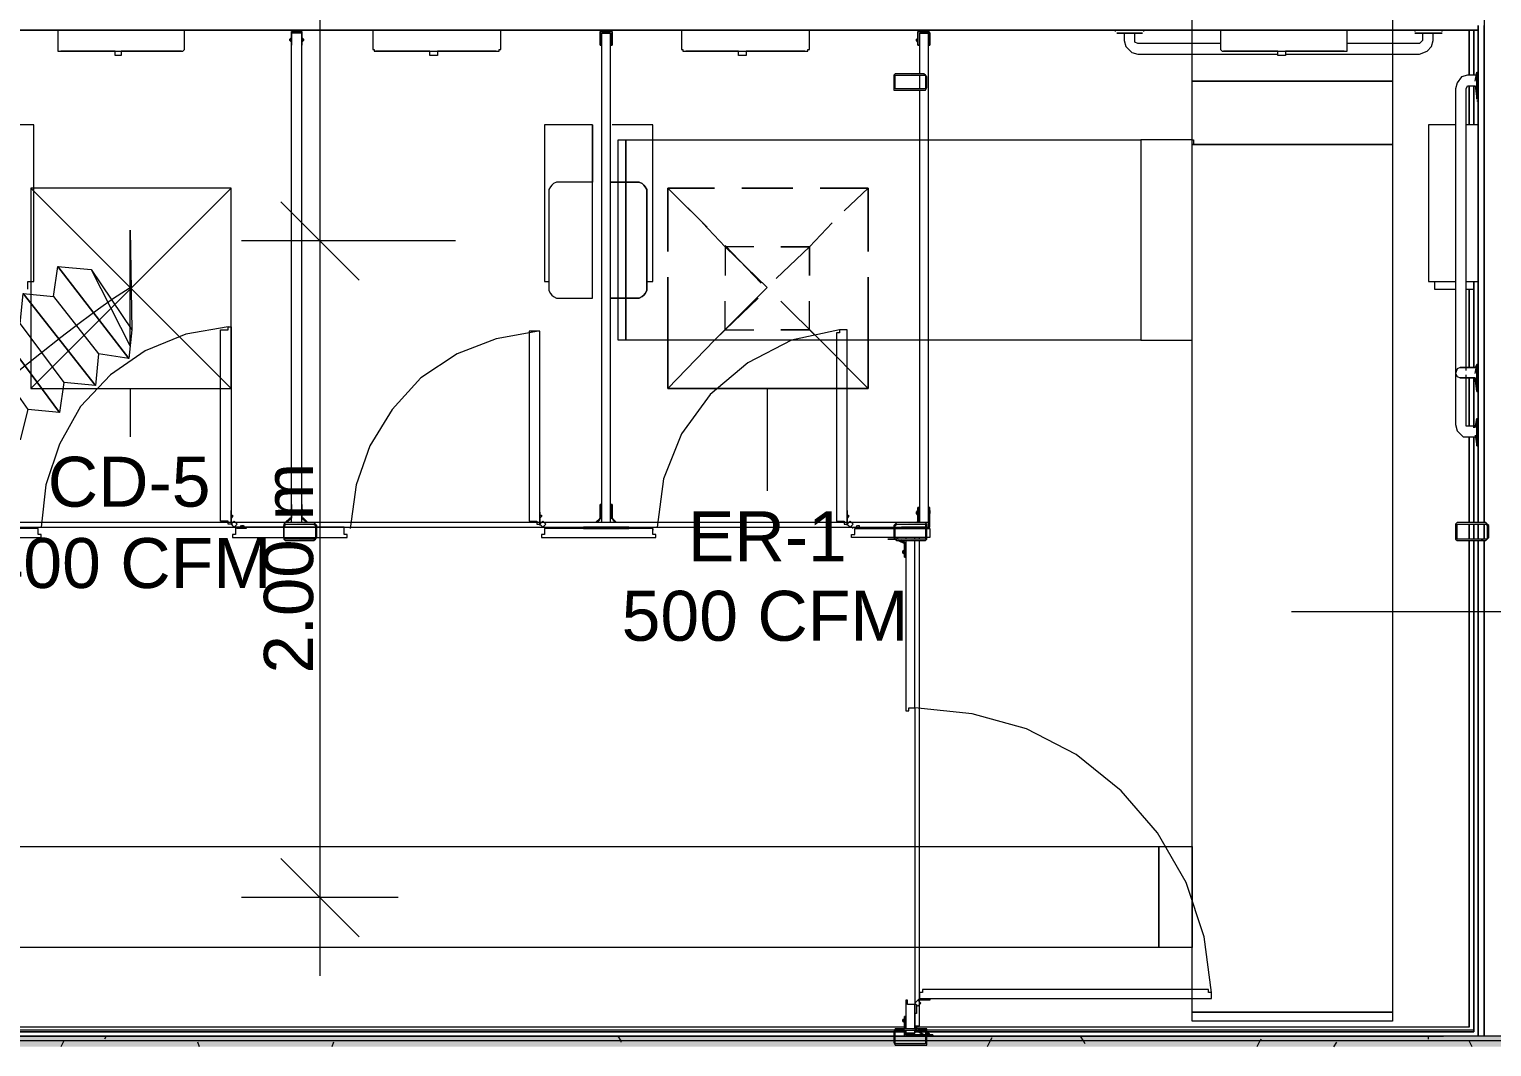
# Model space of a CAD drawing. Header units: metres. Extents: x -2 to 207, y -8 to 52.
# Drawn here: x 35.246 to 39.695, y 25.696 to 28.791 of the extents above; entities that cross this region are included whole.
import ezdxf

# ---------------------------------------------------------------- set-up
doc = ezdxf.new("R2010")
doc.units = ezdxf.units.M
doc.layers.add('HVAC - Ductos', color=5, linetype='Continuous', lineweight=0)
doc.layers.add('PDF_Text', color=7, linetype='Continuous', lineweight=0)
doc.layers.add('PDF_Geometry', color=7, linetype='Continuous', lineweight=0, true_color=0xaaaaaa)
doc.layers.add('PDF_Solid Fills', color=7, linetype='Continuous', lineweight=0, true_color=0xffffff)
doc.styles.add('PDF Helvetica', font='')
doc.styles.get('PDF Helvetica').set_extended_font_data('Helvetica')

msp = doc.modelspace()

# ---------------------------------------------------------------- hatches: boundary and pattern name
at = {"layer": 'PDF_Solid Fills', "lineweight": 0, "transparency": 33554559}
h = msp.add_hatch(color=256, dxfattribs=at)
h.paths.add_polyline_path([(37.9724, 28.6466), (37.9724, 28.6146), (37.977, 28.6466)])
h.paths.add_polyline_path([(37.8808, 28.61), (37.9677, 28.6054), (37.9679, 28.6054), (37.9679, 28.61)])
h.paths.add_polyline_path([(37.9679, 28.6512), (37.9679, 28.6558), (37.8808, 28.6558)])
h.paths.add_polyline_path([(37.8808, 28.6466), (37.8762, 28.6466), (37.8762, 28.6146)])
h = msp.add_hatch(color=256, dxfattribs=at)
h.paths.add_polyline_path([(36.1169, 27.2813), (36.1169, 27.2446), (36.1214, 27.2813)])
h.paths.add_polyline_path([(36.1123, 27.2859), (36.1123, 27.2904), (36.0252, 27.2904)])
h.paths.add_polyline_path([(36.0252, 27.2401), (36.1123, 27.2355), (36.1123, 27.2401)])
h = msp.add_hatch(color=256, dxfattribs=at)
h.paths.add_polyline_path([(37.9724, 27.2813), (37.9724, 27.2446), (37.977, 27.2813)])
h.paths.add_polyline_path([(37.9724, 27.2859), (37.9724, 27.2904), (37.8854, 27.2904)])
h.paths.add_polyline_path([(37.8854, 27.2401), (37.9724, 27.2355), (37.9724, 27.2401)])
h.paths.add_polyline_path([(37.8808, 27.2813), (37.8762, 27.2813), (37.8762, 27.2446)])
h = msp.add_hatch(color=256, dxfattribs=at)
h.paths.add_polyline_path([(39.5898, 27.2401), (39.6769, 27.2355), (39.6769, 27.2401)])
h.paths.add_polyline_path([(39.6769, 27.2859), (39.6769, 27.2904), (39.5898, 27.2904)])
h.paths.add_polyline_path([(39.686, 27.2813), (39.6815, 27.2813), (39.6815, 27.2446), (39.686, 27.2808)])
h.paths.add_polyline_path([(39.5898, 27.2813), (39.5852, 27.2813), (39.5852, 27.2446)])
h = msp.add_hatch(color=256, dxfattribs=at)
h.paths.add_polyline_path([(37.8762, 25.7144), (37.8762, 25.7281), (34.7332, 25.7281), (34.7332, 25.7144)])
h.paths.add_polyline_path([(40.4649, 25.7144), (40.4649, 25.7281), (40.1213, 25.7281), (40.1213, 25.7144)])
h.paths.add_polyline_path([(39.8922, 25.7144), (39.8922, 25.7281), (37.977, 25.7281), (37.977, 25.7144)])
h.paths.add_polyline_path([(37.9724, 25.7144), (37.9724, 25.7281), (37.8808, 25.7281), (37.8808, 25.7144)])
h = msp.add_hatch(color=256, dxfattribs=at)
h.paths.add_polyline_path([(40.2679, 25.7144), (40.2679, 25.696), (40.4649, 25.696), (40.4649, 25.7144)])
h.paths.add_polyline_path([(37.8808, 25.7144), (37.8762, 25.7098), (37.8762, 25.7144), (34.7469, 25.7144), (34.7469, 25.696), (39.8922, 25.696), (39.8922, 25.7144), (37.977, 25.7144), (37.9724, 25.7098), (37.9724, 25.7144)])
h.paths.add_polyline_path([(40.1213, 25.7144), (40.1213, 25.696), (40.2633, 25.696), (40.2633, 25.7144)])
h = msp.add_hatch(color=256, dxfattribs=at)
h.paths.add_polyline_path([(37.9724, 25.7418), (37.9724, 25.7098), (37.977, 25.7418)])
h.paths.add_polyline_path([(37.9724, 25.7464), (37.9724, 25.751), (37.8854, 25.751)])
h.paths.add_polyline_path([(37.8854, 25.7052), (37.9724, 25.7006), (37.9724, 25.7052)])
h.paths.add_polyline_path([(37.8808, 25.7418), (37.8762, 25.7418), (37.8762, 25.7098)])

# ---------------------------------------------------------------- linework, layer by layer
at = {"layer": 'HVAC - Ductos', "lineweight": 0}
for points in [[(38.7834, 28.6328), (38.7834, 32.7289), (39.3928, 32.7289), (39.3928, 28.6328)], [(37.0607, 28.4542), (37.0607, 27.8448), (37.0378, 27.8448), (37.0378, 28.4542)], [(38.6277, 27.8448), (37.0607, 27.8448), (37.0607, 28.4542), (38.6277, 28.4542)], [(39.3928, 28.4404), (39.3928, 25.8014), (38.7834, 25.8014), (38.7834, 28.4404)], [(35.8603, 27.6982), (35.8603, 28.3076), (35.2509, 28.3076), (35.2509, 27.6982)], [(37.5693, 28.3076), (37.4135, 28.3076)], [(37.189, 28.0372), (37.189, 27.8448)], [(37.7984, 27.8448), (37.7984, 28.0372)], [(38.6826, 25.9984), (31.9383, 25.9984), (31.9383, 26.3054), (38.6826, 26.3054)], [(38.7834, 25.9984), (38.6826, 25.9984), (38.6826, 26.3054), (38.7834, 26.3054)], [(38.7834, 25.8014), (39.3928, 25.8014), (39.3928, 25.7739), (38.7834, 25.7739)]]:
    msp.add_lwpolyline(points, close=True, dxfattribs=at)
for points in [[(36.1306, 32.6052), (36.1306, 30.351), (36.1306, 28.1472), (36.1306, 25.9114)], [(38.7834, 28.4542), (38.6277, 28.4542), (38.6277, 27.8448), (38.7834, 27.8448), (38.7834, 28.4404), (38.7834, 28.6328), (39.3928, 28.6328), (39.3928, 28.4404), (38.7834, 28.4404)], [(38.7834, 28.4542), (38.788, 28.4542), (38.788, 28.4404)], [(35.2509, 27.6982), (35.8603, 28.3076)], [(35.2509, 28.3076), (35.8603, 27.6982)], [(37.2577, 28.2388), (37.189, 28.3076), (37.189, 28.1152), (37.189, 28.3076), (37.331, 28.3076), (37.189, 28.3076), (37.3081, 28.1885)], [(37.725, 28.2388), (37.7984, 28.3076), (37.7984, 28.1152), (37.7984, 28.3076), (37.6518, 28.3076), (37.7984, 28.3076)], [(36.2497, 28.0281), (36.1306, 28.1472), (36.0115, 28.2663)], [(35.4342, 28.0602), (35.5534, 27.8265), (35.5534, 28.1793), (35.5579, 27.8769), (35.5488, 27.7899), (35.3334, 28.0693), (35.4342, 28.0602), (35.5579, 27.8769)], [(37.2944, 28.2022), (37.3631, 28.1288), (37.3631, 28.0418)], [(37.6884, 28.2022), (37.6197, 28.1288), (37.6197, 28.0418)], [(36.543, 28.1472), (36.1306, 28.1472), (35.8923, 28.1472)], [(37.3631, 28.1334), (37.4731, 28.019)], [(37.4501, 28.1288), (37.3631, 28.1288)], [(37.6197, 28.1288), (37.5326, 28.1288)], [(35.3197, 27.9777), (35.3334, 28.0693), (35.5488, 27.7899), (35.4572, 27.8036), (35.448, 27.7074), (35.228, 27.9868), (35.3197, 27.9777), (35.4572, 27.8036)], [(34.8065, 27.5104), (34.8386, 27.5287), (34.8982, 27.5608), (34.9074, 27.5654), (34.9852, 27.6066), (35.0585, 27.6524), (35.1364, 27.6982), (35.2097, 27.7486), (35.2784, 27.8036), (35.3425, 27.8539), (35.4021, 27.8998), (35.4572, 27.941), (35.5029, 27.9731), (35.5396, 27.996), (35.5534, 28.0052)], [(35.2189, 27.8952), (35.228, 27.9868), (35.448, 27.7074), (35.3517, 27.7165), (35.338, 27.6249), (35.1272, 27.909), (35.2189, 27.8952), (35.3517, 27.7165)], [(37.4914, 28.0052), (37.331, 27.8448), (37.3631, 27.8769), (37.3631, 27.9639)], [(37.5326, 27.9639), (37.6518, 27.8448), (37.6197, 27.8769), (37.5326, 27.8769)], [(37.6197, 27.8769), (37.6197, 27.9639)], [(35.1135, 27.8173), (35.1272, 27.909), (35.338, 27.6249), (35.2418, 27.6341), (35.2189, 27.5424), (35.0264, 27.8403), (35.1135, 27.8173), (35.2418, 27.6341)], [(37.3631, 27.8769), (37.4501, 27.8769)], [(37.331, 27.8448), (37.189, 27.6982), (37.189, 27.8448), (37.189, 27.6982), (37.7984, 27.6982), (37.7984, 27.8448), (37.7984, 27.6982)], [(37.6518, 27.8448), (37.7984, 27.6982), (37.189, 27.6982)], [(35.5534, 27.6982), (35.5534, 27.5516)], [(37.4914, 27.6982), (37.4914, 27.3866)], [(39.0858, 27.0201), (39.8693, 27.0201)], [(36.2497, 26.0305), (36.1306, 26.1496), (36.0115, 26.2688)], [(36.3689, 26.1496), (36.1306, 26.1496), (35.8923, 26.1496)]]:
    msp.add_lwpolyline(points, dxfattribs=at)
at = {"layer": 'PDF_Geometry', "lineweight": 0}
for points in [[(39.6539, 32.6969), (39.7639, 32.6969), (39.7639, 25.7281), (39.6539, 25.7281), (39.6539, 27.2355), (39.6539, 25.7281), (39.6539, 27.2355), (39.6539, 25.7281)], [(39.6723, 32.6969), (39.6723, 27.2904), (39.6723, 28.8024)], [(37.8762, 25.7281), (34.7332, 25.7281), (29.5651, 25.7281), (29.5651, 32.0508)], [(31.2419, 28.8024), (31.2419, 28.7886), (34.1421, 28.7886), (39.6539, 28.7886), (34.1605, 28.7886), (34.1605, 27.1301), (33.9726, 27.1301)], [(39.6539, 28.8024), (39.6539, 27.2904), (39.6539, 27.5287), (39.6539, 27.2904), (39.6539, 28.7886), (34.1605, 28.7886), (34.1421, 28.7886), (39.6539, 28.7886), (39.6539, 28.8024)], [(35.7091, 28.7245), (35.7137, 28.7245), (35.7183, 28.7291), (35.7183, 28.7337), (35.7183, 28.7886), (35.3334, 28.7886), (35.3334, 28.7337), (35.3334, 28.7291), (35.3334, 28.7245), (35.338, 28.7245), (35.3425, 28.7245)], [(36.0436, 27.2904), (36.0436, 28.7795), (36.0436, 28.784), (36.0756, 28.784), (36.0756, 28.7795), (36.0756, 28.7429), (36.0756, 28.7795), (36.0756, 28.784), (36.071, 28.784), (36.0481, 28.784), (36.0436, 28.784), (36.0436, 28.7795), (36.0436, 28.7429), (36.0436, 28.7795), (36.0436, 28.784)], [(36.0756, 27.2904), (36.0756, 28.7795), (36.0436, 28.7795), (36.0436, 28.784), (36.0756, 28.784), (36.0756, 28.7795), (36.0756, 28.7429), (36.0756, 28.7795), (36.0756, 28.784), (36.071, 28.784), (36.0481, 28.784)], [(36.6667, 28.7245), (36.6712, 28.7245), (36.6758, 28.7245), (36.6758, 28.7291), (36.6804, 28.7291), (36.6804, 28.7337), (36.6804, 28.7886), (36.291, 28.7886), (36.291, 28.7337), (36.291, 28.7291), (36.2956, 28.7291), (36.2956, 28.7245), (36.3001, 28.7245)], [(37.6059, 28.7245), (37.6105, 28.7245), (37.6151, 28.7245), (37.6151, 28.7291), (37.6197, 28.7291), (37.6197, 28.7337), (37.6197, 28.7886), (37.2302, 28.7886), (37.2302, 28.7337), (37.2302, 28.7291), (37.2348, 28.7291), (37.2348, 28.7245), (37.2394, 28.7245), (37.244, 28.7245)], [(38.5543, 28.7886), (38.5497, 28.7886), (38.5497, 28.784)], [(38.6277, 28.7886), (38.6368, 28.7886), (38.6277, 28.7886), (38.6139, 28.7886), (38.591, 28.7886), (38.5727, 28.7886), (38.5543, 28.7886), (38.5497, 28.7886)], [(38.6368, 28.784), (38.6368, 28.7886)], [(39.2461, 28.7245), (39.2507, 28.7245), (39.2553, 28.7245), (39.2553, 28.7291), (39.2553, 28.7337), (39.2553, 28.7886), (38.8705, 28.7886), (38.8705, 28.7337), (38.8705, 28.7291), (38.875, 28.7245), (38.8796, 28.7245)], [(39.4661, 28.7886), (39.4615, 28.7886), (39.4615, 28.784)], [(39.5394, 28.7886), (39.544, 28.7886), (39.5394, 28.7886), (39.521, 28.7886), (39.5028, 28.7886), (39.4798, 28.7886), (39.4661, 28.7886), (39.4615, 28.7886)], [(39.544, 28.784), (39.544, 28.7886)], [(39.6402, 28.7886), (39.6402, 28.6512)], [(39.6402, 28.7886), (39.6402, 28.6512)], [(39.6402, 28.7886), (39.6402, 28.6512)], [(39.6402, 28.7886), (39.6402, 28.6512)], [(39.6402, 28.7886), (39.6402, 28.6512)], [(39.6402, 28.7886), (39.6402, 28.6512)], [(39.6402, 28.7886), (39.6402, 28.6512)], [(39.6402, 28.7886), (39.6402, 28.6512)], [(39.6402, 28.6512), (39.6402, 28.7886)], [(39.6402, 28.6512), (39.6402, 28.7886)], [(36.039, 28.7612), (36.039, 28.7566), (36.039, 28.7612)], [(36.039, 28.7612), (36.039, 28.7566), (36.039, 28.7612)], [(36.0802, 28.7566), (36.0802, 28.7612), (36.0802, 28.7566)], [(36.0802, 28.7566), (36.0802, 28.7612), (36.0802, 28.7566)], [(36.9828, 28.7612), (36.9828, 28.7566), (36.9828, 28.7612)], [(36.9828, 28.7612), (36.9828, 28.7566), (36.9828, 28.7612)], [(37.0149, 27.2904), (37.0149, 28.7795), (36.9874, 28.7795), (36.9874, 27.2904)], [(37.0195, 28.7566), (37.0195, 28.7612), (37.0195, 28.7566)], [(37.0195, 28.7566), (37.0195, 28.7612), (37.0195, 28.7566)], [(37.945, 28.7612), (37.945, 28.7566), (37.945, 28.7612)], [(37.945, 28.7612), (37.945, 28.7566), (37.945, 28.7612)], [(37.9816, 27.2813), (37.9816, 28.7795), (37.9541, 28.7795), (37.9541, 28.6558)], [(37.9862, 28.7566), (37.9862, 28.7612), (37.9862, 28.7566)], [(37.9862, 28.7566), (37.9862, 28.7612), (37.9862, 28.7566)], [(38.5819, 28.7795), (38.5543, 28.7795)], [(38.6047, 28.7795), (38.6323, 28.7795), (38.6277, 28.7795), (38.6093, 28.7795), (38.5864, 28.7795), (38.5681, 28.7795), (38.5543, 28.7795), (38.5589, 28.7795), (38.5773, 28.7795), (38.5956, 28.7795), (38.6185, 28.7795), (38.6323, 28.7795)], [(38.5773, 28.7795), (38.5773, 28.7566), (38.5819, 28.7383), (38.6001, 28.7199), (38.6185, 28.7153), (39.0446, 28.7153)], [(38.8705, 28.7474), (38.6185, 28.7474), (38.6093, 28.752), (38.6093, 28.7566), (38.6093, 28.7795)], [(39.0675, 28.7153), (39.4752, 28.7153), (39.4982, 28.7245), (39.5119, 28.7383), (39.5165, 28.7566), (39.5165, 28.7795)], [(39.4844, 28.7795), (39.4844, 28.7566), (39.4798, 28.752), (39.4752, 28.7474), (39.2553, 28.7474)], [(39.489, 28.7795), (39.4615, 28.7795)], [(39.5119, 28.7795), (39.544, 28.7795), (39.5348, 28.7795), (39.521, 28.7795), (39.4982, 28.7795), (39.4752, 28.7795), (39.4661, 28.7795), (39.4615, 28.7795), (39.4661, 28.7795), (39.4844, 28.7795), (39.5074, 28.7795), (39.5256, 28.7795), (39.5394, 28.7795), (39.544, 28.7795)], [(35.4572, 28.7245), (35.3425, 28.7245), (35.7091, 28.7245), (35.5762, 28.7245)], [(35.5075, 28.7245), (35.4572, 28.7245), (35.5075, 28.7245)], [(35.5258, 28.7245), (35.5258, 28.7108), (35.5075, 28.7108), (35.5075, 28.7245)], [(36.4147, 28.7245), (36.3001, 28.7245), (36.6667, 28.7245), (36.5384, 28.7245)], [(36.4651, 28.7245), (36.4147, 28.7245), (36.4651, 28.7245)], [(36.488, 28.7245), (36.488, 28.7108), (36.4651, 28.7108), (36.4651, 28.7245)], [(37.3585, 28.7245), (37.244, 28.7245), (37.6059, 28.7245), (37.4777, 28.7245)], [(37.4043, 28.7245), (37.3585, 28.7245), (37.4043, 28.7245)], [(37.4272, 28.7245), (37.4272, 28.7108), (37.4043, 28.7108), (37.4043, 28.7245)], [(38.9942, 28.7245), (38.8796, 28.7245), (39.2461, 28.7245), (39.1179, 28.7245)], [(39.0446, 28.7245), (38.9942, 28.7245), (39.0446, 28.7245)], [(39.0675, 28.7245), (39.0675, 28.7108), (39.0446, 28.7108), (39.0446, 28.7245)], [(37.9541, 28.6512), (37.9541, 28.61)], [(39.6494, 28.6512), (39.6218, 28.6512), (39.6036, 28.6466), (39.5898, 28.6283), (39.5852, 28.61), (39.5852, 27.5882), (39.5898, 27.5699), (39.6081, 27.5516), (39.6218, 27.5516), (39.6494, 27.5516)], [(39.6173, 27.7532), (39.6173, 27.7577), (39.6173, 28.61), (39.6218, 28.6192), (39.6448, 28.6192), (39.6494, 28.5779), (39.6494, 28.5825), (39.6494, 28.6008), (39.6494, 28.6237), (39.6494, 28.642), (39.6494, 28.6558), (39.6494, 28.6604), (39.6494, 28.6512), (39.6494, 28.6374), (39.6494, 28.6146), (39.6494, 28.5916), (39.6494, 28.5779)], [(39.6448, 28.6328), (39.6494, 28.6604), (39.6539, 28.6604), (39.6539, 28.6558)], [(39.6539, 28.5825), (39.6539, 28.5733), (39.6539, 28.5825), (39.6539, 28.5962), (39.6539, 28.6192), (39.6539, 28.6374), (39.6539, 28.6558), (39.6539, 28.6604)], [(39.6402, 28.6192), (39.6402, 28.5)], [(39.6402, 28.6192), (39.6402, 28.5)], [(39.6402, 28.6192), (39.6402, 28.5)], [(39.6402, 28.6192), (39.6402, 28.5)], [(39.6402, 28.6192), (39.6402, 28.5)], [(39.6402, 28.6192), (39.6402, 28.5)], [(39.6402, 28.6192), (39.6402, 28.5)], [(39.6402, 28.6192), (39.6402, 28.5)], [(39.6402, 28.5), (39.6402, 28.6192)], [(39.6402, 28.5), (39.6402, 28.6192)], [(37.9541, 28.6054), (37.9541, 27.2904)], [(39.6494, 28.5733), (39.6539, 28.5733)], [(35.2418, 28.0006), (35.2418, 28.0235), (35.2463, 28.0235), (35.2509, 28.0235), (35.2555, 28.0235), (35.2601, 28.0235), (35.2601, 28.5), (35.2555, 28.5), (35.2509, 28.5), (35.2463, 28.5), (35.1959, 28.5), (35.1731, 28.5), (35.1547, 28.5), (35.1364, 28.5)], [(36.9599, 28.0235), (36.9599, 28.5), (36.9507, 28.5), (36.937, 28.5), (36.9141, 28.5), (36.8958, 28.5), (36.8728, 28.5), (36.8225, 28.5), (36.8179, 28.5), (36.8133, 28.5), (36.8133, 28.0235), (36.8179, 28.0235), (36.8225, 28.0235), (36.8271, 28.0235), (36.8271, 28.0006)], [(36.9599, 28.5), (36.9599, 28.3259)], [(37.1248, 28.0006), (37.1248, 28.0235), (37.1294, 28.0235), (37.134, 28.0235), (37.1386, 28.0235), (37.1432, 28.0235), (37.1432, 28.5), (37.1386, 28.5), (37.134, 28.5), (37.1294, 28.5), (37.079, 28.5), (37.0561, 28.5), (37.0378, 28.5), (37.0195, 28.5)], [(39.5852, 28.5), (39.5623, 28.5), (39.5165, 28.5), (39.5119, 28.5), (39.5074, 28.5), (39.5028, 28.5), (39.5028, 28.0235), (39.5074, 28.0235), (39.5119, 28.0235), (39.5165, 28.0235), (39.5623, 28.0235), (39.5852, 28.0235)], [(39.6173, 28.0235), (39.6264, 28.0235), (39.6448, 28.0235), (39.6539, 28.0235), (39.6539, 28.5), (39.6448, 28.5), (39.6264, 28.5), (39.6173, 28.5)], [(39.6539, 28.5), (39.6539, 28.0235)], [(37.0149, 27.9731), (37.0928, 27.9731), (37.102, 27.9731), (37.1111, 27.9777), (37.1157, 27.9823), (37.1203, 27.9868), (37.1248, 27.996), (37.1248, 28.0006), (37.1248, 28.2984), (37.1248, 28.303), (37.1203, 28.3121), (37.1157, 28.3167), (37.1111, 28.3213), (37.102, 28.3259), (37.0928, 28.3259), (37.0149, 28.3259)], [(39.521, 28.0235), (39.521, 28.0006), (39.5852, 28.0006)], [(39.6173, 28.0006), (39.6402, 28.0006), (39.6402, 28.0235)], [(39.6402, 28.0235), (39.6402, 27.7623)], [(39.6402, 28.0235), (39.6402, 27.7623)], [(39.6402, 28.0235), (39.6402, 27.7623)], [(39.6402, 28.0235), (39.6402, 27.7623)], [(39.6402, 28.0235), (39.6402, 27.7623)], [(39.6402, 28.0235), (39.6402, 27.7623)], [(39.6402, 27.7623), (39.6402, 28.0235)], [(39.6402, 27.7623), (39.6402, 28.0235)], [(39.6402, 28.0006), (39.6402, 27.7623)], [(39.6402, 28.0006), (39.6402, 27.7623)], [(35.8511, 27.8861), (35.8603, 27.8861), (35.8603, 27.2859), (35.8511, 27.2859), (35.8511, 27.295), (35.8283, 27.295), (35.8283, 27.8769), (35.8511, 27.8769), (35.8511, 27.8861), (35.7229, 27.8631), (35.5992, 27.8127), (35.4938, 27.7395), (35.4021, 27.6433), (35.338, 27.5287), (35.2967, 27.405), (35.283, 27.2767)], [(36.7996, 27.8723), (36.7674, 27.8723), (36.7674, 27.295), (36.7904, 27.295), (36.7904, 27.2859), (36.7996, 27.2859), (36.7996, 27.8723), (36.795, 27.8723), (36.6667, 27.8494), (36.5476, 27.8036), (36.4376, 27.7303), (36.3505, 27.6341), (36.2819, 27.5241), (36.2406, 27.405), (36.2222, 27.2721)], [(37.7113, 27.8769), (37.7113, 27.8677), (37.7021, 27.8677), (37.7021, 27.295), (37.725, 27.295), (37.725, 27.2859), (37.7342, 27.2859), (37.7342, 27.8769), (37.7113, 27.8769), (37.5647, 27.8448), (37.4318, 27.7761), (37.3172, 27.6799), (37.2302, 27.5608), (37.1752, 27.4233), (37.1569, 27.2767)], [(39.599, 27.7623), (39.6081, 27.7623), (39.6218, 27.7623), (39.6494, 27.7623), (39.6218, 27.7623), (39.6081, 27.7623), (39.599, 27.7623), (39.5898, 27.7577), (39.5852, 27.7441), (39.5898, 27.7349), (39.599, 27.7303), (39.6081, 27.7303), (39.6218, 27.7303), (39.6448, 27.7303), (39.6218, 27.7303), (39.6081, 27.7303), (39.599, 27.7303)], [(39.6448, 27.7441), (39.6494, 27.7715), (39.6539, 27.7715), (39.6494, 27.7715), (39.6448, 27.7623)], [(39.6539, 27.6936), (39.6539, 27.689), (39.6539, 27.6936), (39.6539, 27.7074), (39.6539, 27.7303), (39.6539, 27.7486), (39.6539, 27.7669), (39.6539, 27.7715), (39.6539, 27.7669), (39.6539, 27.7715), (39.6539, 27.7669)], [(39.6494, 27.5836), (39.6218, 27.5836), (39.6173, 27.5836), (39.6173, 27.5882), (39.6173, 27.7349), (39.6173, 27.7395)], [(39.6402, 27.7303), (39.6402, 27.5836)], [(39.6402, 27.7303), (39.6402, 27.5836)], [(39.6402, 27.7303), (39.6402, 27.5836)], [(39.6402, 27.7303), (39.6402, 27.579)], [(39.6402, 27.7303), (39.6402, 27.579)], [(39.6402, 27.7303), (39.6402, 27.5836)], [(39.6402, 27.7303), (39.6402, 27.5836)], [(39.6402, 27.7303), (39.6402, 27.5836)], [(39.6402, 27.579), (39.6402, 27.7303)], [(39.6402, 27.579), (39.6402, 27.7303)], [(39.6539, 27.6936), (39.6539, 27.689), (39.6539, 27.6936)], [(39.6448, 27.579), (39.6494, 27.6066), (39.6539, 27.6066), (39.6539, 27.602)], [(39.6448, 27.5562), (39.6494, 27.5241), (39.6494, 27.5332), (39.6494, 27.547), (39.6494, 27.5699), (39.6494, 27.5928), (39.6494, 27.602), (39.6494, 27.6066), (39.6494, 27.602), (39.6494, 27.5836), (39.6494, 27.5608), (39.6494, 27.5424), (39.6494, 27.5287), (39.6494, 27.5241), (39.6539, 27.5241)], [(39.6539, 27.5287), (39.6539, 27.5241), (39.6539, 27.5287), (39.6539, 27.5424), (39.6539, 27.5654), (39.6539, 27.5882), (39.6539, 27.602), (39.6539, 27.6066)], [(39.6402, 27.5516), (39.6402, 27.2904)], [(39.6402, 27.5516), (39.6402, 27.2904)], [(39.6402, 27.5516), (39.6402, 27.2904)], [(39.6402, 27.5516), (39.6402, 27.2904)], [(39.6402, 27.5516), (39.6402, 27.2904)], [(39.6402, 27.5516), (39.6402, 27.2904)], [(39.6402, 27.5516), (39.6402, 27.2904)], [(39.6402, 27.5516), (39.6402, 27.2904)], [(39.6402, 27.2904), (39.6402, 27.5516)], [(39.6402, 27.2904), (39.6402, 27.5516)], [(35.8603, 27.295), (35.8603, 27.3271), (35.8603, 27.295)], [(36.0436, 27.3087), (36.0436, 27.3041), (36.0298, 27.2904), (36.0436, 27.3041), (36.0436, 27.3087), (36.0436, 27.3454), (36.0436, 27.3087), (36.0436, 27.3041), (36.039, 27.3041), (36.0252, 27.2904), (36.039, 27.3041), (36.0436, 27.3041), (36.0436, 27.3087), (36.0436, 27.3454)], [(36.039, 27.3271), (36.039, 27.3225), (36.039, 27.3271)], [(36.039, 27.3271), (36.039, 27.3225), (36.039, 27.3271)], [(36.0756, 27.3454), (36.0756, 27.3087), (36.0756, 27.3041), (36.0802, 27.3041), (36.094, 27.2904), (36.0802, 27.3041), (36.0756, 27.3041), (36.0756, 27.3087), (36.0756, 27.3454), (36.0756, 27.3087), (36.0756, 27.3041), (36.0894, 27.2904), (36.0756, 27.3041), (36.0756, 27.3087)], [(36.0756, 27.3317), (36.0756, 27.3225), (36.0756, 27.3317)], [(36.0756, 27.3317), (36.0756, 27.3225), (36.0756, 27.3317)], [(36.0802, 27.3225), (36.0802, 27.3271), (36.0802, 27.3225)], [(36.0802, 27.3225), (36.0802, 27.3271), (36.0802, 27.3225)], [(36.9828, 27.3271), (36.9828, 27.3225), (36.9828, 27.3271)], [(36.9828, 27.3271), (36.9828, 27.3225), (36.9828, 27.3271)], [(37.0195, 27.3317), (37.0195, 27.3225), (37.0195, 27.3317)], [(37.0195, 27.3317), (37.0195, 27.3225), (37.0195, 27.3317)], [(37.0195, 27.3225), (37.0195, 27.3271), (37.0195, 27.3225)], [(37.0195, 27.3225), (37.0195, 27.3271), (37.0195, 27.3225)], [(37.7342, 27.295), (37.7342, 27.3271), (37.7342, 27.295)], [(37.9541, 27.295), (37.9496, 27.295), (37.9496, 27.2904), (37.9496, 27.295), (37.9541, 27.295), (37.9541, 27.3363), (37.9496, 27.3363), (37.9496, 27.295), (37.945, 27.2904), (37.9496, 27.295), (37.9496, 27.3363), (37.9541, 27.3363)], [(37.945, 27.3225), (37.945, 27.3179), (37.945, 27.3225)], [(37.945, 27.3225), (37.945, 27.3179), (37.945, 27.3225)], [(37.977, 27.2721), (37.9862, 27.2721), (37.977, 27.2721), (37.9816, 27.2721), (37.9816, 27.2767), (37.9862, 27.2767), (37.9862, 27.3363), (37.9816, 27.3363), (37.9816, 27.2813), (37.9816, 27.2767)], [(37.9816, 27.2721), (37.9816, 27.2767), (37.9862, 27.2767), (37.9862, 27.3363), (37.9816, 27.3363)], [(37.9862, 27.3179), (37.9862, 27.3225), (37.9862, 27.3179)], [(37.9862, 27.3179), (37.9862, 27.3225), (37.9862, 27.3179)], [(34.1743, 27.295), (34.1743, 27.2904), (34.1743, 27.2767), (34.1743, 27.2446), (34.3667, 27.2446), (34.3667, 27.2538), (34.3575, 27.2538), (34.3575, 27.2767), (34.275, 27.2767), (34.1788, 27.2767), (34.275, 27.2767), (36.0207, 27.2767), (36.1169, 27.2767), (36.0207, 27.2767), (35.8741, 27.2767), (35.8741, 27.2538), (35.8649, 27.2538), (35.8649, 27.2446), (36.2131, 27.2446), (36.2131, 27.2538), (36.2039, 27.2538), (36.2039, 27.2767), (36.1214, 27.2767), (37.8762, 27.2767)], [(37.977, 27.2767), (37.9816, 27.2767), (37.9816, 27.2904), (34.1743, 27.2904)], [(35.8603, 27.3133), (35.8649, 27.3133), (35.8649, 27.3087), (35.8603, 27.3041)], [(35.8649, 27.2813), (35.8603, 27.2904), (35.8603, 27.295), (35.8649, 27.2904)], [(35.8741, 27.2767), (35.8786, 27.2767), (35.9061, 27.2767), (35.9061, 27.2721), (35.8786, 27.2721), (35.8741, 27.2767), (35.8649, 27.2767)], [(35.8878, 27.2767), (35.8923, 27.2813), (35.8969, 27.2813), (35.9015, 27.2767)], [(36.7996, 27.3133), (36.8041, 27.3133), (36.8041, 27.3087), (36.7996, 27.3041)], [(36.7996, 27.2904), (36.7996, 27.295), (36.7996, 27.2904), (36.7996, 27.2813)], [(36.8179, 27.2721), (36.8133, 27.2767), (36.8041, 27.2767)], [(36.8133, 27.2767), (36.8179, 27.2767), (36.8499, 27.2767), (36.8499, 27.2721)], [(36.9324, 27.2721), (36.9324, 27.2767), (36.9553, 27.2767), (36.9599, 27.2767), (36.9553, 27.2767), (37.0469, 27.2767), (37.0423, 27.2767), (37.0469, 27.2767), (37.0699, 27.2767), (37.0699, 27.2721)], [(36.9828, 27.2996), (36.9737, 27.2904), (36.9828, 27.3041), (36.9874, 27.3041), (36.9874, 27.3087), (36.9874, 27.3041), (36.9828, 27.3041)], [(37.1432, 27.2721), (37.1432, 27.2675)], [(37.7342, 27.3133), (37.7388, 27.3133), (37.7388, 27.3087), (37.7342, 27.3041)], [(37.7342, 27.2904), (37.7342, 27.295), (37.7342, 27.2904), (37.7342, 27.2813)], [(37.7526, 27.2721), (37.748, 27.2767), (37.7388, 27.2767)], [(37.748, 27.2767), (37.7526, 27.2767), (37.7846, 27.2767), (37.7846, 27.2721)], [(37.9862, 27.2721), (37.9862, 27.2446), (37.748, 27.2446), (37.748, 27.2538), (37.7572, 27.2538), (37.7572, 27.2721), (37.8762, 27.2721), (37.7572, 27.2721)], [(37.7617, 27.2767), (37.7663, 27.2813), (37.7708, 27.2813), (37.7708, 27.2767)], [(37.8992, 27.2721), (37.8992, 27.2767), (37.9267, 27.2767), (37.9404, 27.2767), (37.9724, 27.2767), (37.9404, 27.2767), (37.8992, 27.2767), (37.8992, 27.2721), (37.9724, 27.2721), (37.8808, 27.2721), (37.9724, 27.2721)], [(37.8808, 27.2767), (37.9724, 27.2767)], [(37.9679, 27.2767), (37.9724, 27.2767), (37.9679, 27.2767)], [(37.9679, 27.2767), (37.9724, 27.2767), (37.9679, 27.2767)], [(39.6402, 27.2859), (39.6402, 27.2401)], [(39.6402, 27.2859), (39.6402, 27.2401)], [(39.6402, 27.2859), (39.6402, 27.2401)], [(39.6402, 27.2859), (39.6402, 27.2401)], [(39.6402, 27.2859), (39.6402, 27.2401)], [(39.6402, 27.2859), (39.6402, 27.2401)], [(39.6402, 27.2859), (39.6402, 27.2401)], [(39.6402, 27.2859), (39.6402, 27.2401)], [(39.6402, 27.2401), (39.6402, 27.2859)], [(39.6402, 27.2401), (39.6402, 27.2859)], [(39.6539, 27.2859), (39.6539, 27.2401)], [(39.6539, 27.2859), (39.6539, 27.2401)], [(37.867, 27.2401), (37.8716, 27.2401), (37.867, 27.2401)], [(37.867, 27.2401), (37.8716, 27.2401), (37.867, 27.2401)], [(37.9404, 27.2401), (37.9404, 27.2446), (37.9313, 27.2446), (37.9129, 27.2446), (37.9129, 27.2401)], [(37.9129, 27.2355), (37.9129, 26.7177), (37.9221, 26.7177), (37.9221, 26.7269), (37.9404, 26.7269), (37.9404, 27.2355)], [(38.843, 25.861), (38.8338, 25.861), (38.8338, 25.8701), (37.9633, 25.8701), (37.9633, 25.861), (37.9541, 25.861), (37.9541, 25.8426), (38.843, 25.8426), (38.843, 25.861), (38.8201, 26.0305), (38.7651, 26.1954), (38.6781, 26.3466), (38.5681, 26.4749), (38.4306, 26.5848), (38.2794, 26.6627), (38.1145, 26.7085), (37.9404, 26.7269), (37.9404, 25.7601), (37.9541, 25.7601), (37.9541, 27.2355)], [(39.6264, 25.7556), (39.6264, 27.2355), (39.6264, 25.7556), (37.945, 25.7556)], [(37.9541, 27.2401), (37.9541, 27.2446)], [(39.6402, 25.7418), (39.6402, 27.2355)], [(39.6402, 25.7418), (39.6402, 27.2355)], [(39.6402, 27.2355), (39.6402, 25.7418)], [(39.6402, 27.2355), (39.6402, 25.7464)], [(39.6402, 27.2355), (39.6402, 25.7464)], [(39.6402, 27.2355), (39.6402, 25.7418)], [(39.6402, 27.2355), (39.6402, 25.7418)], [(39.6402, 27.2355), (39.6402, 25.7418)], [(39.6402, 27.2355), (39.6402, 25.7464)], [(39.6402, 27.2355), (39.6402, 25.7464)], [(39.6402, 27.2355), (39.6402, 25.7418)], [(39.6402, 27.2355), (39.6402, 25.7418)], [(39.6402, 25.7418), (39.6402, 27.2355)], [(39.6402, 25.7418), (39.6402, 27.2355)], [(39.6631, 27.2355), (39.6677, 27.2401)], [(39.6815, 27.2538), (39.6861, 27.2583)], [(37.9037, 27.2034), (37.9037, 27.1988), (37.9037, 27.2034)], [(37.9037, 27.2034), (37.9037, 27.1988), (37.9037, 27.2034)], [(39.8922, 27.1988), (39.8922, 25.7281), (37.977, 25.7281), (37.9954, 25.7281), (37.9954, 25.7326), (37.977, 25.7326), (37.9954, 25.7326), (37.9954, 25.7281), (39.5486, 25.7281)], [(37.9404, 25.8288), (37.9404, 25.8243), (37.9404, 25.751), (37.9404, 25.8243), (37.9175, 25.8243), (37.9175, 25.838), (37.9129, 25.838), (37.9129, 25.751), (37.9129, 25.7876), (37.9083, 25.7876), (37.9083, 25.751), (37.9083, 25.7876), (37.9129, 25.7876)], [(37.945, 25.8243), (37.945, 25.8197), (37.945, 25.7968), (37.9404, 25.7968)], [(37.945, 25.8152), (37.945, 25.8106), (37.945, 25.806), (37.945, 25.8014)], [(37.9496, 25.838), (37.9541, 25.8426), (37.9587, 25.8426), (37.9862, 25.8426), (37.9862, 25.838), (37.9587, 25.838), (37.9541, 25.838)], [(37.977, 25.838), (37.9724, 25.838), (37.9679, 25.838)], [(37.9037, 25.7785), (37.9037, 25.7739), (37.9037, 25.7785)], [(37.9037, 25.7785), (37.9037, 25.7739), (37.9037, 25.7785)], [(37.9083, 25.7464), (34.7332, 25.7464), (31.0404, 25.7464), (34.7332, 25.7464)], [(37.9083, 25.7556), (34.7332, 25.7556)], [(37.8762, 25.7418), (34.7332, 25.7418)], [(37.8762, 25.7418), (34.7332, 25.7418)], [(34.7653, 25.7281), (37.8762, 25.7281), (34.7332, 25.7281)], [(37.8762, 25.7144), (34.7653, 25.7144), (34.7469, 25.7144)], [(37.9083, 25.7418), (37.8808, 25.7418)], [(37.9083, 25.7418), (37.8808, 25.7418)], [(37.9724, 25.7281), (37.8808, 25.7281)], [(37.9724, 25.7144), (37.8808, 25.7144)], [(37.9404, 25.7464), (37.9679, 25.7326), (37.9496, 25.7326), (37.9129, 25.7326)], [(37.9129, 25.7372), (37.9404, 25.7372), (37.9129, 25.7372)], [(37.9221, 25.7326), (37.9175, 25.7326), (37.9221, 25.7326)], [(37.9221, 25.7326), (37.9175, 25.7326), (37.9221, 25.7326)], [(37.945, 25.7464), (37.9679, 25.7326), (37.9724, 25.7326), (37.9679, 25.7326), (37.945, 25.7464), (37.9404, 25.7464), (37.9404, 25.7372)], [(39.6402, 25.7464), (37.9496, 25.7464)], [(37.9724, 25.7418), (37.9496, 25.7418)], [(37.9724, 25.7418), (37.9496, 25.7418)], [(37.9724, 25.7418), (37.9541, 25.7418)], [(37.9724, 25.7418), (37.9541, 25.7418)], [(39.6402, 25.7418), (37.977, 25.7418)], [(39.6402, 25.7418), (37.977, 25.7418)], [(37.9816, 25.7372), (37.977, 25.7372), (37.9816, 25.7372)], [(37.9816, 25.7372), (37.977, 25.7372), (37.9816, 25.7372)], [(37.977, 25.7326), (37.9954, 25.7326), (37.977, 25.7326)], [(39.8922, 25.7281), (37.977, 25.7281)], [(39.8922, 25.7144), (37.977, 25.7144)]]:
    msp.add_lwpolyline(points, dxfattribs=at)
for points in [[(37.0195, 28.7795), (37.0195, 28.7429), (37.0149, 28.7429), (37.0149, 28.7795), (36.9874, 28.7795), (37.0149, 28.7795), (37.0149, 28.7429), (37.0195, 28.7429), (37.0195, 28.7795), (37.0195, 28.784), (37.0149, 28.784), (36.9874, 28.784), (36.9828, 28.784), (36.9828, 28.7795), (36.9828, 28.7429), (36.9874, 28.7429), (36.9828, 28.7429), (36.9828, 28.7795), (36.9828, 28.784), (36.9874, 28.784), (37.0149, 28.784), (37.0195, 28.784)], [(37.9862, 28.7795), (37.9862, 28.7429), (37.9816, 28.7429), (37.9816, 28.7795), (37.9541, 28.7795), (37.9816, 28.7795), (37.9816, 28.7429), (37.9862, 28.7429), (37.9862, 28.7795), (37.9816, 28.784), (37.9541, 28.784), (37.9496, 28.784), (37.9496, 28.7795), (37.9496, 28.7429), (37.9541, 28.7429), (37.9496, 28.7429), (37.9496, 28.7795), (37.9496, 28.784), (37.9541, 28.784), (37.9816, 28.784)], [(39.6264, 28.6512), (39.6264, 28.7886)], [(39.6402, 28.7886), (39.6402, 28.6512)], [(39.6402, 28.6512), (39.6402, 28.7886)], [(39.6539, 28.7886), (39.6539, 27.2904)], [(36.0436, 28.7657), (36.039, 28.7612)], [(36.039, 28.7566), (36.0436, 28.752)], [(36.0436, 28.752), (36.0436, 28.7566), (36.0436, 28.7612), (36.0436, 28.7657), (36.0436, 28.7612), (36.0436, 28.7566)], [(36.0436, 28.752), (36.0436, 28.7566), (36.0436, 28.7612), (36.0436, 28.7657), (36.0436, 28.7612), (36.0436, 28.7566)], [(36.0802, 28.7612), (36.0756, 28.7657)], [(36.0756, 28.7657), (36.0756, 28.7612), (36.0756, 28.7566), (36.0756, 28.752), (36.0756, 28.7566), (36.0756, 28.7612)], [(36.0756, 28.7657), (36.0756, 28.7612), (36.0756, 28.7566), (36.0756, 28.752), (36.0756, 28.7566), (36.0756, 28.7612)], [(36.0756, 28.752), (36.0802, 28.7566)], [(36.9828, 28.752), (36.9828, 28.7566), (36.9828, 28.7612), (36.9828, 28.7566)], [(36.9828, 28.752), (36.9828, 28.7566), (36.9828, 28.7612), (36.9828, 28.7566)], [(36.9828, 28.7566), (36.9828, 28.752)], [(37.0195, 28.7612), (37.0195, 28.7566), (37.0195, 28.752), (37.0195, 28.7566)], [(37.0195, 28.7612), (37.0195, 28.7566), (37.0195, 28.752), (37.0195, 28.7566)], [(37.0195, 28.752), (37.0195, 28.7566)], [(37.9496, 28.7612), (37.945, 28.7612)], [(37.945, 28.7566), (37.9496, 28.752)], [(37.9496, 28.752), (37.9496, 28.7566), (37.9496, 28.7612), (37.9496, 28.7566)], [(37.9496, 28.752), (37.9496, 28.7566), (37.9496, 28.7612), (37.9496, 28.7566)], [(37.9862, 28.7612), (37.9862, 28.7566), (37.9862, 28.752), (37.9862, 28.7566)], [(37.9862, 28.7612), (37.9862, 28.7566), (37.9862, 28.752), (37.9862, 28.7566)], [(37.9862, 28.752), (37.9862, 28.7566)], [(38.5543, 28.7795), (38.5589, 28.7795), (38.5727, 28.7795), (38.591, 28.7795), (38.6139, 28.7795), (38.6277, 28.7795), (38.6323, 28.7795), (38.6277, 28.7795), (38.6139, 28.7795), (38.591, 28.7795), (38.5727, 28.7795), (38.5589, 28.7795)], [(38.5773, 28.7795), (38.5819, 28.7795), (38.5864, 28.7795), (38.591, 28.7795), (38.5956, 28.7795), (38.6001, 28.7795), (38.6047, 28.7795), (38.6001, 28.7795), (38.5956, 28.7795), (38.591, 28.7795), (38.5864, 28.7795), (38.5819, 28.7795)], [(39.4615, 28.7795), (39.4661, 28.7795), (39.4798, 28.7795), (39.5028, 28.7795), (39.521, 28.7795), (39.5348, 28.7795), (39.544, 28.7795), (39.5348, 28.7795), (39.521, 28.7795), (39.5028, 28.7795), (39.4798, 28.7795), (39.4661, 28.7795)], [(39.5165, 28.7795), (39.5119, 28.7795), (39.5074, 28.7795), (39.5028, 28.7795), (39.4982, 28.7795), (39.4936, 28.7795), (39.489, 28.7795), (39.4936, 28.7795), (39.4982, 28.7795), (39.5028, 28.7795), (39.5074, 28.7795), (39.5119, 28.7795)], [(39.6539, 28.6558), (39.6539, 28.7657)], [(35.5762, 28.7245), (35.5258, 28.7245)], [(36.5384, 28.7245), (36.488, 28.7245)], [(37.4777, 28.7245), (37.4272, 28.7245)], [(39.1179, 28.7245), (39.0675, 28.7245)], [(37.8762, 28.6466), (37.8762, 28.6146), (37.8762, 28.6054), (37.8808, 28.6054), (37.9679, 28.6054), (37.9724, 28.6054), (37.977, 28.6146), (37.977, 28.6466), (37.9724, 28.6512), (37.9679, 28.6558), (37.8808, 28.6558), (37.8762, 28.6512)], [(37.8808, 28.6466), (37.8808, 28.6512), (37.9679, 28.6512), (37.9724, 28.6512), (37.9724, 28.6466), (37.9724, 28.6146), (37.9724, 28.61), (37.9679, 28.61), (37.8808, 28.61), (37.8808, 28.6146)], [(39.6494, 28.6604), (39.6494, 28.6512), (39.6494, 28.6374), (39.6494, 28.6192), (39.6494, 28.5962), (39.6494, 28.5825), (39.6494, 28.5779), (39.6494, 28.5825), (39.6494, 28.5962), (39.6494, 28.6192), (39.6494, 28.6374), (39.6494, 28.6512)], [(39.6264, 28.5), (39.6264, 28.6192)], [(39.6402, 28.6192), (39.6402, 28.5)], [(39.6402, 28.5), (39.6402, 28.6192)], [(39.6494, 28.6466), (39.6494, 28.642), (39.6494, 28.6374), (39.6494, 28.6328), (39.6494, 28.6283), (39.6494, 28.6237), (39.6494, 28.6192), (39.6494, 28.6237), (39.6494, 28.6283), (39.6494, 28.6328), (39.6494, 28.6374), (39.6494, 28.642)], [(39.6539, 28.5), (39.6539, 28.5825)], [(36.9599, 27.9731), (36.9599, 28.3259), (36.8591, 28.3259), (36.8499, 28.3259), (36.8408, 28.3213), (36.8362, 28.3167), (36.8317, 28.3121), (36.8271, 28.303), (36.8271, 28.2984), (36.8271, 28.0006), (36.8271, 27.996), (36.8317, 27.9868), (36.8362, 27.9823), (36.8408, 27.9777), (36.8499, 27.9731), (36.8591, 27.9731), (36.9599, 27.9731), (36.9599, 28.3259), (36.8591, 28.3259), (36.8499, 28.3259), (36.8408, 28.3213), (36.8362, 28.3167), (36.8317, 28.3121), (36.8271, 28.303), (36.8271, 28.2984), (36.8271, 28.0006), (36.8271, 27.996), (36.8317, 27.9868), (36.8362, 27.9823), (36.8408, 27.9777), (36.8499, 27.9731), (36.8591, 27.9731), (36.9599, 27.9731), (36.9599, 28.3259), (36.8591, 28.3259), (36.8499, 28.3259), (36.8408, 28.3213), (36.8362, 28.3167), (36.8317, 28.3121), (36.8271, 28.303), (36.8271, 28.2984), (36.8271, 28.0006), (36.8271, 27.996), (36.8317, 27.9868), (36.8362, 27.9823), (36.8408, 27.9777), (36.8499, 27.9731), (36.8591, 27.9731)], [(37.0149, 28.3259), (37.0928, 28.3259), (37.102, 28.3259), (37.1111, 28.3213), (37.1157, 28.3167), (37.1203, 28.3121), (37.1248, 28.303), (37.1248, 28.2984), (37.1248, 28.0006), (37.1248, 27.996), (37.1203, 27.9868), (37.1157, 27.9823), (37.1111, 27.9777), (37.102, 27.9731), (37.0928, 27.9731), (37.0149, 27.9731), (37.0928, 27.9731), (37.102, 27.9731), (37.1111, 27.9777), (37.1157, 27.9823), (37.1203, 27.9868), (37.1248, 27.996), (37.1248, 28.0006), (37.1248, 28.2984), (37.1248, 28.303), (37.1203, 28.3121), (37.1157, 28.3167), (37.1111, 28.3213), (37.102, 28.3259), (37.0928, 28.3259)], [(39.6264, 27.7623), (39.6264, 28.0006)], [(39.6402, 28.0235), (39.6402, 27.7623)], [(39.6402, 27.7623), (39.6402, 28.0235)], [(39.6539, 27.7669), (39.6539, 28.0235)], [(39.6539, 27.689), (39.6494, 27.689), (39.6494, 27.7028), (39.6494, 27.7257), (39.6494, 27.7486), (39.6494, 27.7623), (39.6494, 27.7715), (39.6494, 27.7669), (39.6494, 27.7532), (39.6494, 27.7349), (39.6494, 27.7119), (39.6494, 27.6936), (39.6494, 27.689), (39.6448, 27.7303), (39.6494, 27.689), (39.6494, 27.6936), (39.6494, 27.7119), (39.6494, 27.7349), (39.6494, 27.7532), (39.6494, 27.7669), (39.6494, 27.7715), (39.6494, 27.7623), (39.6494, 27.7486), (39.6494, 27.7257), (39.6494, 27.7028), (39.6494, 27.689)], [(39.6494, 27.7715), (39.6494, 27.7623), (39.6494, 27.7486), (39.6494, 27.7303), (39.6494, 27.7074), (39.6494, 27.6936), (39.6494, 27.689), (39.6494, 27.6936), (39.6494, 27.7074), (39.6494, 27.7303), (39.6494, 27.7486), (39.6494, 27.7623)], [(39.6494, 27.7715), (39.6494, 27.7623), (39.6494, 27.7486), (39.6494, 27.7303), (39.6494, 27.7074), (39.6494, 27.6936), (39.6494, 27.689), (39.6494, 27.6936), (39.6494, 27.7074), (39.6494, 27.7303), (39.6494, 27.7486), (39.6494, 27.7623)], [(39.6494, 27.7441), (39.6494, 27.7395), (39.6494, 27.7349), (39.6494, 27.7303), (39.6494, 27.7349), (39.6494, 27.7395), (39.6494, 27.7441), (39.6494, 27.7486), (39.6494, 27.7532), (39.6494, 27.7577), (39.6494, 27.7623), (39.6494, 27.7577), (39.6494, 27.7532), (39.6494, 27.7486), (39.6494, 27.7441), (39.6494, 27.7486), (39.6494, 27.7532), (39.6494, 27.7577), (39.6494, 27.7623), (39.6494, 27.7577), (39.6494, 27.7532), (39.6494, 27.7486), (39.6494, 27.7441), (39.6494, 27.7395), (39.6494, 27.7349), (39.6494, 27.7303), (39.6494, 27.7349), (39.6494, 27.7395)], [(39.6264, 27.5836), (39.6264, 27.7303)], [(39.6402, 27.7303), (39.6402, 27.579)], [(39.6402, 27.579), (39.6402, 27.7303)], [(39.6539, 27.602), (39.6539, 27.6936)], [(39.6494, 27.6066), (39.6494, 27.602), (39.6494, 27.5882), (39.6494, 27.5654), (39.6494, 27.547), (39.6494, 27.5332), (39.6494, 27.5241), (39.6494, 27.5332), (39.6494, 27.547), (39.6494, 27.5654), (39.6494, 27.5882), (39.6494, 27.602)], [(39.6264, 27.2904), (39.6264, 27.5516)], [(39.6402, 27.5516), (39.6402, 27.2904)], [(39.6402, 27.2904), (39.6402, 27.5516)], [(39.6494, 27.5516), (39.6494, 27.5562), (39.6494, 27.5608), (39.6494, 27.5654), (39.6494, 27.5699), (39.6494, 27.5745), (39.6494, 27.579), (39.6494, 27.5745), (39.6494, 27.5699), (39.6494, 27.5654), (39.6494, 27.5608), (39.6494, 27.5562)], [(36.0436, 27.3317), (36.039, 27.3271)], [(36.039, 27.3225), (36.0436, 27.3225)], [(36.0802, 27.3271), (36.0756, 27.3317)], [(36.0756, 27.3225), (36.0802, 27.3225)], [(36.7996, 27.295), (36.7996, 27.3225)], [(36.9691, 27.2904), (36.9828, 27.3041), (36.9828, 27.3087), (36.9828, 27.3454), (36.9874, 27.3454), (36.9828, 27.3454), (36.9828, 27.3087), (36.9828, 27.3041)], [(36.9828, 27.3317), (36.9828, 27.3271)], [(37.0286, 27.2904), (37.0195, 27.3041), (37.0149, 27.3041), (37.0149, 27.3087), (37.0149, 27.3454), (37.0195, 27.3454), (37.0195, 27.3087), (37.0195, 27.3041), (37.0332, 27.2904), (37.0195, 27.3041), (37.0195, 27.3087), (37.0195, 27.3454), (37.0149, 27.3454), (37.0149, 27.3087), (37.0149, 27.3041), (37.0195, 27.3041)], [(37.0195, 27.3271), (37.0195, 27.3317)], [(37.9496, 27.3271), (37.945, 27.3225)], [(37.945, 27.3179), (37.9496, 27.3133)], [(37.9496, 27.3133), (37.9496, 27.3179), (37.9496, 27.3225), (37.9496, 27.3271), (37.9496, 27.3225), (37.9496, 27.3179)], [(37.9496, 27.3133), (37.9496, 27.3179), (37.9496, 27.3225), (37.9496, 27.3271), (37.9496, 27.3225), (37.9496, 27.3179)], [(37.9862, 27.3225), (37.9862, 27.3271)], [(37.9862, 27.3271), (37.9862, 27.3225), (37.9862, 27.3179), (37.9862, 27.3225)], [(37.9862, 27.3271), (37.9862, 27.3225), (37.9862, 27.3179), (37.9862, 27.3225)], [(34.944, 27.2446), (35.283, 27.2446), (35.283, 27.2538), (35.2739, 27.2538), (35.2739, 27.2721), (34.9531, 27.2721), (34.9531, 27.2538), (34.944, 27.2538)], [(35.8603, 27.2859), (35.8695, 27.295), (35.8786, 27.2859), (35.8695, 27.2767)], [(36.0161, 27.2767), (36.0207, 27.2767), (36.1032, 27.2767), (36.1169, 27.2767), (36.0207, 27.2767), (35.9932, 27.2767)], [(36.0207, 27.2813), (36.0207, 27.2446), (36.0207, 27.2401), (36.0252, 27.2355), (36.1123, 27.2355), (36.1169, 27.2401), (36.1214, 27.2446), (36.1214, 27.2813), (36.1169, 27.2859), (36.1123, 27.2904), (36.0252, 27.2904), (36.0207, 27.2859), (36.0207, 27.2813), (36.0252, 27.2813), (36.0252, 27.2859), (36.1123, 27.2859), (36.1169, 27.2813), (36.1169, 27.2446), (36.1169, 27.2401), (36.1123, 27.2401), (36.0252, 27.2401), (36.0207, 27.2446)], [(36.126, 27.2767), (36.1214, 27.2767)], [(36.7996, 27.2859), (36.8087, 27.295), (36.8179, 27.2859), (36.8087, 27.2767)], [(37.1523, 27.2446), (37.1523, 27.2538), (37.1432, 27.2538), (37.1432, 27.2721), (36.8133, 27.2721), (36.8133, 27.2538), (36.8041, 27.2538), (36.8041, 27.2446)], [(36.9324, 27.2721), (37.0699, 27.2721), (37.0699, 27.2767), (36.9324, 27.2767)], [(37.7342, 27.2859), (37.7434, 27.295), (37.7526, 27.2859), (37.7434, 27.2767)], [(37.8762, 27.2813), (37.8762, 27.2446), (37.8808, 27.2401), (37.8854, 27.2355), (37.9724, 27.2355), (37.977, 27.2401), (37.977, 27.2446), (37.977, 27.2813), (37.977, 27.2859), (37.9724, 27.2904), (37.8854, 27.2904), (37.8808, 27.2859)], [(37.8808, 27.2813), (37.8854, 27.2859), (37.9724, 27.2859), (37.9724, 27.2813), (37.9724, 27.2446), (37.9724, 27.2401), (37.8854, 27.2401), (37.8808, 27.2401), (37.8808, 27.2446)], [(39.5852, 27.2813), (39.5852, 27.2446), (39.5852, 27.2401), (39.5898, 27.2355), (39.6769, 27.2355), (39.6815, 27.2401), (39.6861, 27.2446), (39.6861, 27.2813), (39.6815, 27.2859), (39.6769, 27.2904), (39.5898, 27.2904), (39.5852, 27.2859)], [(39.5898, 27.2813), (39.5898, 27.2859), (39.6769, 27.2859), (39.6815, 27.2813), (39.6815, 27.2446), (39.6815, 27.2401), (39.6769, 27.2401), (39.5898, 27.2401), (39.5898, 27.2446)], [(39.6264, 27.2401), (39.6264, 27.2859)], [(39.6402, 27.2859), (39.6402, 27.2401)], [(39.6402, 27.2401), (39.6402, 27.2859)], [(39.6539, 27.2859), (39.6539, 27.2401)], [(39.6539, 27.2859), (39.6539, 27.2401)], [(39.6723, 27.2859), (39.6723, 27.2401)], [(37.8854, 27.2401), (37.8579, 27.2401)], [(37.8762, 27.2401), (37.8716, 27.2401), (37.867, 27.2401), (37.8716, 27.2401)], [(37.8762, 27.2401), (37.8716, 27.2401), (37.867, 27.2401), (37.8716, 27.2401)], [(37.8716, 27.2401), (37.8762, 27.2401)], [(37.8854, 27.2446), (37.89, 27.2401)], [(37.9129, 27.1851), (37.9083, 27.1851), (37.9083, 27.2263), (37.89, 27.2355), (37.9083, 27.2263), (37.9083, 27.1851)], [(37.8992, 27.2355), (37.9083, 27.2309), (37.9083, 27.2263), (37.9129, 27.2263), (37.9083, 27.2263), (37.9083, 27.2309)], [(39.6539, 27.2355), (39.6539, 25.7281)], [(39.6723, 27.2355), (39.6723, 25.7281)], [(37.9083, 27.2079), (37.9037, 27.2034)], [(37.9037, 27.1988), (37.9083, 27.1942)], [(37.9083, 27.1942), (37.9083, 27.1988), (37.9083, 27.2034), (37.9083, 27.2079), (37.9083, 27.2034), (37.9083, 27.1988)], [(37.9083, 27.1942), (37.9083, 27.1988), (37.9083, 27.2034), (37.9083, 27.2079), (37.9083, 27.2034), (37.9083, 27.1988)], [(37.9496, 25.8197), (37.9404, 25.8288), (37.9496, 25.838), (37.9587, 25.8288)], [(37.9083, 25.7785), (37.9037, 25.7785)], [(37.9037, 25.7739), (37.9083, 25.7693)], [(37.9083, 25.7693), (37.9083, 25.7739), (37.9083, 25.7785), (37.9083, 25.7739)], [(37.9083, 25.7693), (37.9083, 25.7739), (37.9083, 25.7785), (37.9083, 25.7739)], [(37.945, 25.7601), (37.945, 25.751)], [(37.8762, 25.7418), (34.7332, 25.7418)], [(34.7332, 25.7418), (37.8762, 25.7418)], [(37.8762, 25.7418), (37.8762, 25.7098), (37.8808, 25.7006), (37.8854, 25.7006), (37.9724, 25.7006), (37.977, 25.7006), (37.977, 25.7098), (37.977, 25.7418), (37.977, 25.751), (37.9724, 25.751), (37.8854, 25.751), (37.8808, 25.751)], [(37.9129, 25.7281), (37.8808, 25.7281), (37.9724, 25.7281), (37.9129, 25.7281), (37.9083, 25.7281), (37.9083, 25.7326), (37.9083, 25.7464), (37.9083, 25.7326), (37.9083, 25.7281)], [(37.8808, 25.7418), (37.8808, 25.7464), (37.8854, 25.7464), (37.9724, 25.7464), (37.9724, 25.7418), (37.9724, 25.7098), (37.9724, 25.7052), (37.8854, 25.7052), (37.8808, 25.7052), (37.8808, 25.7098)], [(37.9083, 25.7418), (37.8808, 25.7418)], [(37.8808, 25.7418), (37.9083, 25.7418)], [(37.9404, 25.7464), (37.9679, 25.7326), (37.9724, 25.7326), (37.9496, 25.7326), (37.9129, 25.7326), (37.9129, 25.7464), (37.9129, 25.7372), (37.9404, 25.7372)], [(37.9175, 25.7326), (37.9221, 25.7326), (37.9267, 25.7326), (37.9221, 25.7326)], [(37.9175, 25.7326), (37.9221, 25.7326), (37.9267, 25.7326), (37.9221, 25.7326)], [(37.9267, 25.7326), (37.9221, 25.7326)], [(37.9496, 25.7418), (37.9404, 25.7418)], [(37.9404, 25.7418), (37.9496, 25.7418)], [(37.9404, 25.7418), (37.945, 25.7418)], [(37.9724, 25.7418), (37.9541, 25.7418)], [(39.6402, 25.7418), (37.977, 25.7418)], [(37.977, 25.7418), (39.6402, 25.7418)], [(37.977, 25.7326), (37.9816, 25.7326), (37.9862, 25.7326), (37.9816, 25.7326)], [(37.977, 25.7326), (37.9816, 25.7326), (37.9862, 25.7326), (37.9816, 25.7326)], [(37.9862, 25.7326), (37.9816, 25.7372)]]:
    msp.add_lwpolyline(points, close=True, dxfattribs=at)
at = {"layer": 'PDF_Geometry', "color": 8, "lineweight": 0, "true_color": 0x808080}
for points in [[(37.4914, 28.0052), (37.3631, 28.1288), (37.3631, 28.0418)], [(37.4501, 28.1288), (37.3631, 28.1288)], [(37.5326, 28.1288), (37.6197, 28.1288), (37.5189, 28.0326)], [(37.6197, 28.0418), (37.6197, 28.1288)], [(37.4639, 27.9731), (37.3631, 27.8769), (37.3631, 27.9639)], [(37.5326, 27.8769), (37.6197, 27.8769), (37.6197, 27.9639)], [(37.3631, 27.8769), (37.4501, 27.8769)]]:
    msp.add_lwpolyline(points, dxfattribs=at)
at = {"layer": 'PDF_Geometry', "color": 254, "lineweight": 0, "true_color": 0xeaeaea}
for points in [[(35.3517, 25.7144), (35.3425, 25.696)], [(35.48, 25.7281), (35.4754, 25.719)], [(37.0469, 25.7098), (37.0469, 25.7144), (37.0378, 25.7281)], [(38.0961, 25.7281), (38.0916, 25.7281)], [(38.1741, 25.7235), (38.1695, 25.7144), (38.1603, 25.696)], [(38.4581, 25.7052), (38.4535, 25.7144), (38.4444, 25.7281)], [(38.9942, 25.719), (38.9896, 25.7144), (38.9804, 25.696)], [(39.5028, 25.719), (39.5028, 25.7281)], [(39.6356, 25.696), (39.6264, 25.7144)], [(35.7641, 25.696), (35.7595, 25.7098)], [(36.1718, 25.7098), (36.1672, 25.696)], [(39.2233, 25.7098), (39.2141, 25.696)]]:
    msp.add_lwpolyline(points, dxfattribs=at)

# ---------------------------------------------------------------- texts
at = {"layer": 'PDF_Text', "lineweight": 0, "char_height": 0.1519, "attachment_point": 4, "style": 'PDF Helvetica'}
for s, insert in [('CD-5', (35.3026, 27.4136)), ('ER-1', (37.2499, 27.2486)), ('400 CFM', (35.1102, 27.1662)), ('500 CFM', (37.0483, 27.0058))]:
    msp.add_mtext(s, dxfattribs=dict(at, insert=insert))
at = {"layer": 'PDF_Text', "lineweight": 0, "insert": (36.036, 26.8313), "char_height": 0.15002, "attachment_point": 4, "rotation": 90, "style": 'PDF Helvetica'}
msp.add_mtext('2.00 m', dxfattribs=at)

doc.saveas('drawing.dxf')
